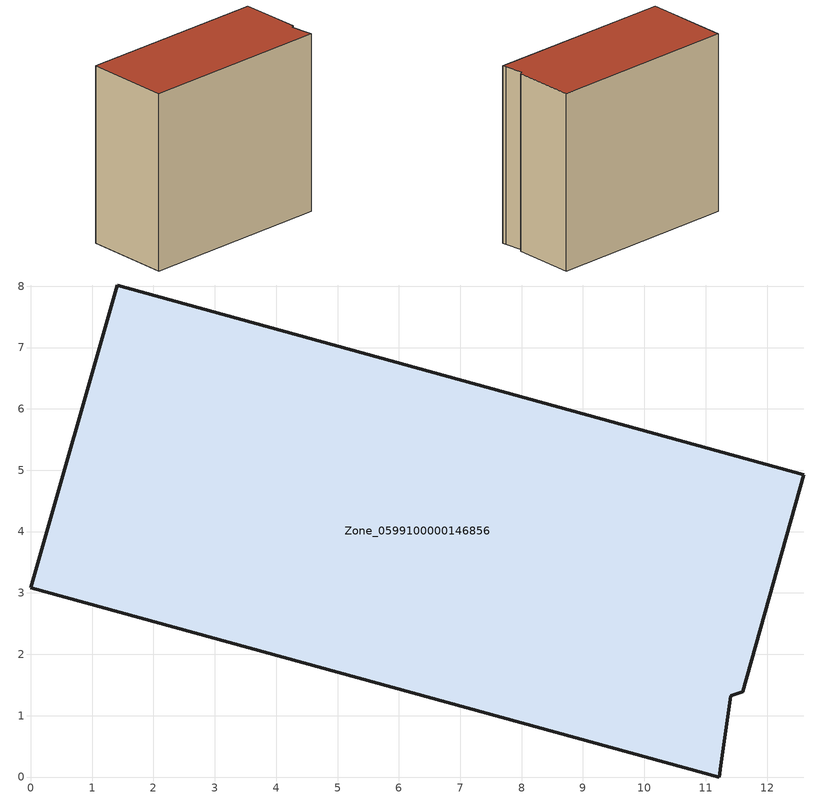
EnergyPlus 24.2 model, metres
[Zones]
Zone_0599100000146856
 floor ground (C_G): 1.41,8.02 12.6,4.92 11.61,1.39 11.41,1.32 11.24,0.18 11.22,0 0,3.09 z0
 wall outside (C_F): 12.6,4.92 1.41,8.02 0,3.09 11.22,0 11.24,0.18 11.41,1.32 11.61,1.39 12.6,4.92 z0:10.82
 roof outside (C_R): 11.61,1.39 12.6,4.92 1.41,8.02 0,3.09 11.22,0 11.24,0.18 11.41,1.32 z10.82
[BUILDING]
Pand.0599100000146856: North Axis=0; Terrain=City; Loads Convergence Tolerance Value=0.04; Temperature Convergence Tolerance Value=0.4; Solar Distribution=FullExterior; Maximum Number of Warmup Days=25; Minimum Number of Warmup Days=1
[Site:Location]
Rotterdam.The.Hague.AP_ZH_NLD Design_Conditions: Latitude=51.96; Longitude=4.45; Time Zone=1; Elevation=-4.5
[SITE:GROUNDTEMPERATURE:BUILDINGSURFACE]
18, 18, 18, 18, 18, 18, 18, 18, 18, 18, 18, 18
[MATERIAL] Thermal Absorptance=0.9; Solar Absorptance=0.7; Visible Absorptance=0.7
Name | Roughness | Thickness | Conductivity | Density | Specific Heat
G.TI.1946 | MediumSmooth | 0.15 | 1 | 540 | 1210
F.TI.1946 | Rough | 0.3 | 0.857143 | 1920 | 840
R.TI.1946 | MediumRough | 0.2 | 0.1 | 1500 | 1000
[CONSTRUCTION]
C_G: G.TI.1946
C_F: F.TI.1946
C_R: R.TI.1946
[ZONE]
Zone_0599100000146856: Type=1; Multiplier=1; Ceiling Height=Autocalculate; Volume=Autocalculate; Floor Area=autocalculate; Part of Total Floor Area=Yes
[ZONEINFILTRATION:DESIGNFLOWRATE]
Infil_Zone_0599100000146856: Zone or ZoneList or Space or SpaceList=Zone_0599100000146856; Schedule=AlwaysOn; Design Flow Rate Calculation Method=Flow/Area; Flow Rate per Floor Area=0.003; Constant Term Coefficient=1; Temperature Term Coefficient=0; Velocity Term Coefficient=0; Velocity Squared Term Coefficient=0
[HVACTEMPLATE:ZONE:IDEALLOADSAIRSYSTEM]
Zone_0599100000146856: Maximum Heating Supply Air Temperature=50; Minimum Cooling Supply Air Temperature=13; Maximum Heating Supply Air Humidity Ratio=0.0156; Minimum Cooling Supply Air Humidity Ratio=0.0077; Heating Limit=NoLimit; Cooling Limit=NoLimit; Dehumidification Control Type=ConstantSensibleHeatRatio; Cooling Sensible Heat Ratio=0.7; Dehumidification Setpoint=60; Humidification Control Type=None; Humidification Setpoint=30; Outdoor Air Method=None; Outdoor Air Flow Rate per Person=0.00944; Outdoor Air Flow Rate per Zone Floor Area=0; Outdoor Air Flow Rate per Zone=0; Demand Controlled Ventilation Type=None; Outdoor Air Economizer Type=NoEconomizer; Heat Recovery Type=None; Sensible Heat Recovery Effectiveness=0.7; Latent Heat Recovery Effectiveness=0.65
[ZONECONTROL:THERMOSTAT]
ThermostatControl_Zone_0599100000146856: Zone or ZoneList=Zone_0599100000146856; Control Type Schedule=DualSetpointControlType; Control 1=Thermostat_Zone_0599100000146856; Temperature Difference Between Cutout And Setpoint=0
[THERMOSTATSETPOINT:DUALSETPOINT]
Thermostat_Zone_0599100000146856: Heating Setpoint Temperature Schedule=HeatingSetpoint_Zone_0599100000146856; Cooling Setpoint Temperature Schedule=CoolingSetpoint_Zone_0599100000146856
[SCHEDULE:COMPACT]
HeatingSetpoint_Zone_0599100000146856: Through: 12/31, For: AllDays, Until: 24:00, 21
CoolingSetpoint_Zone_0599100000146856: Through: 12/31, For: AllDays, Until: 24:00, 24
DualSetpointControlType: Through: 12/31, For: AllDays, Until: 24:00, 4
AlwaysOn: Through: 12/31, For: AllDays, Until: 24:00, 1
